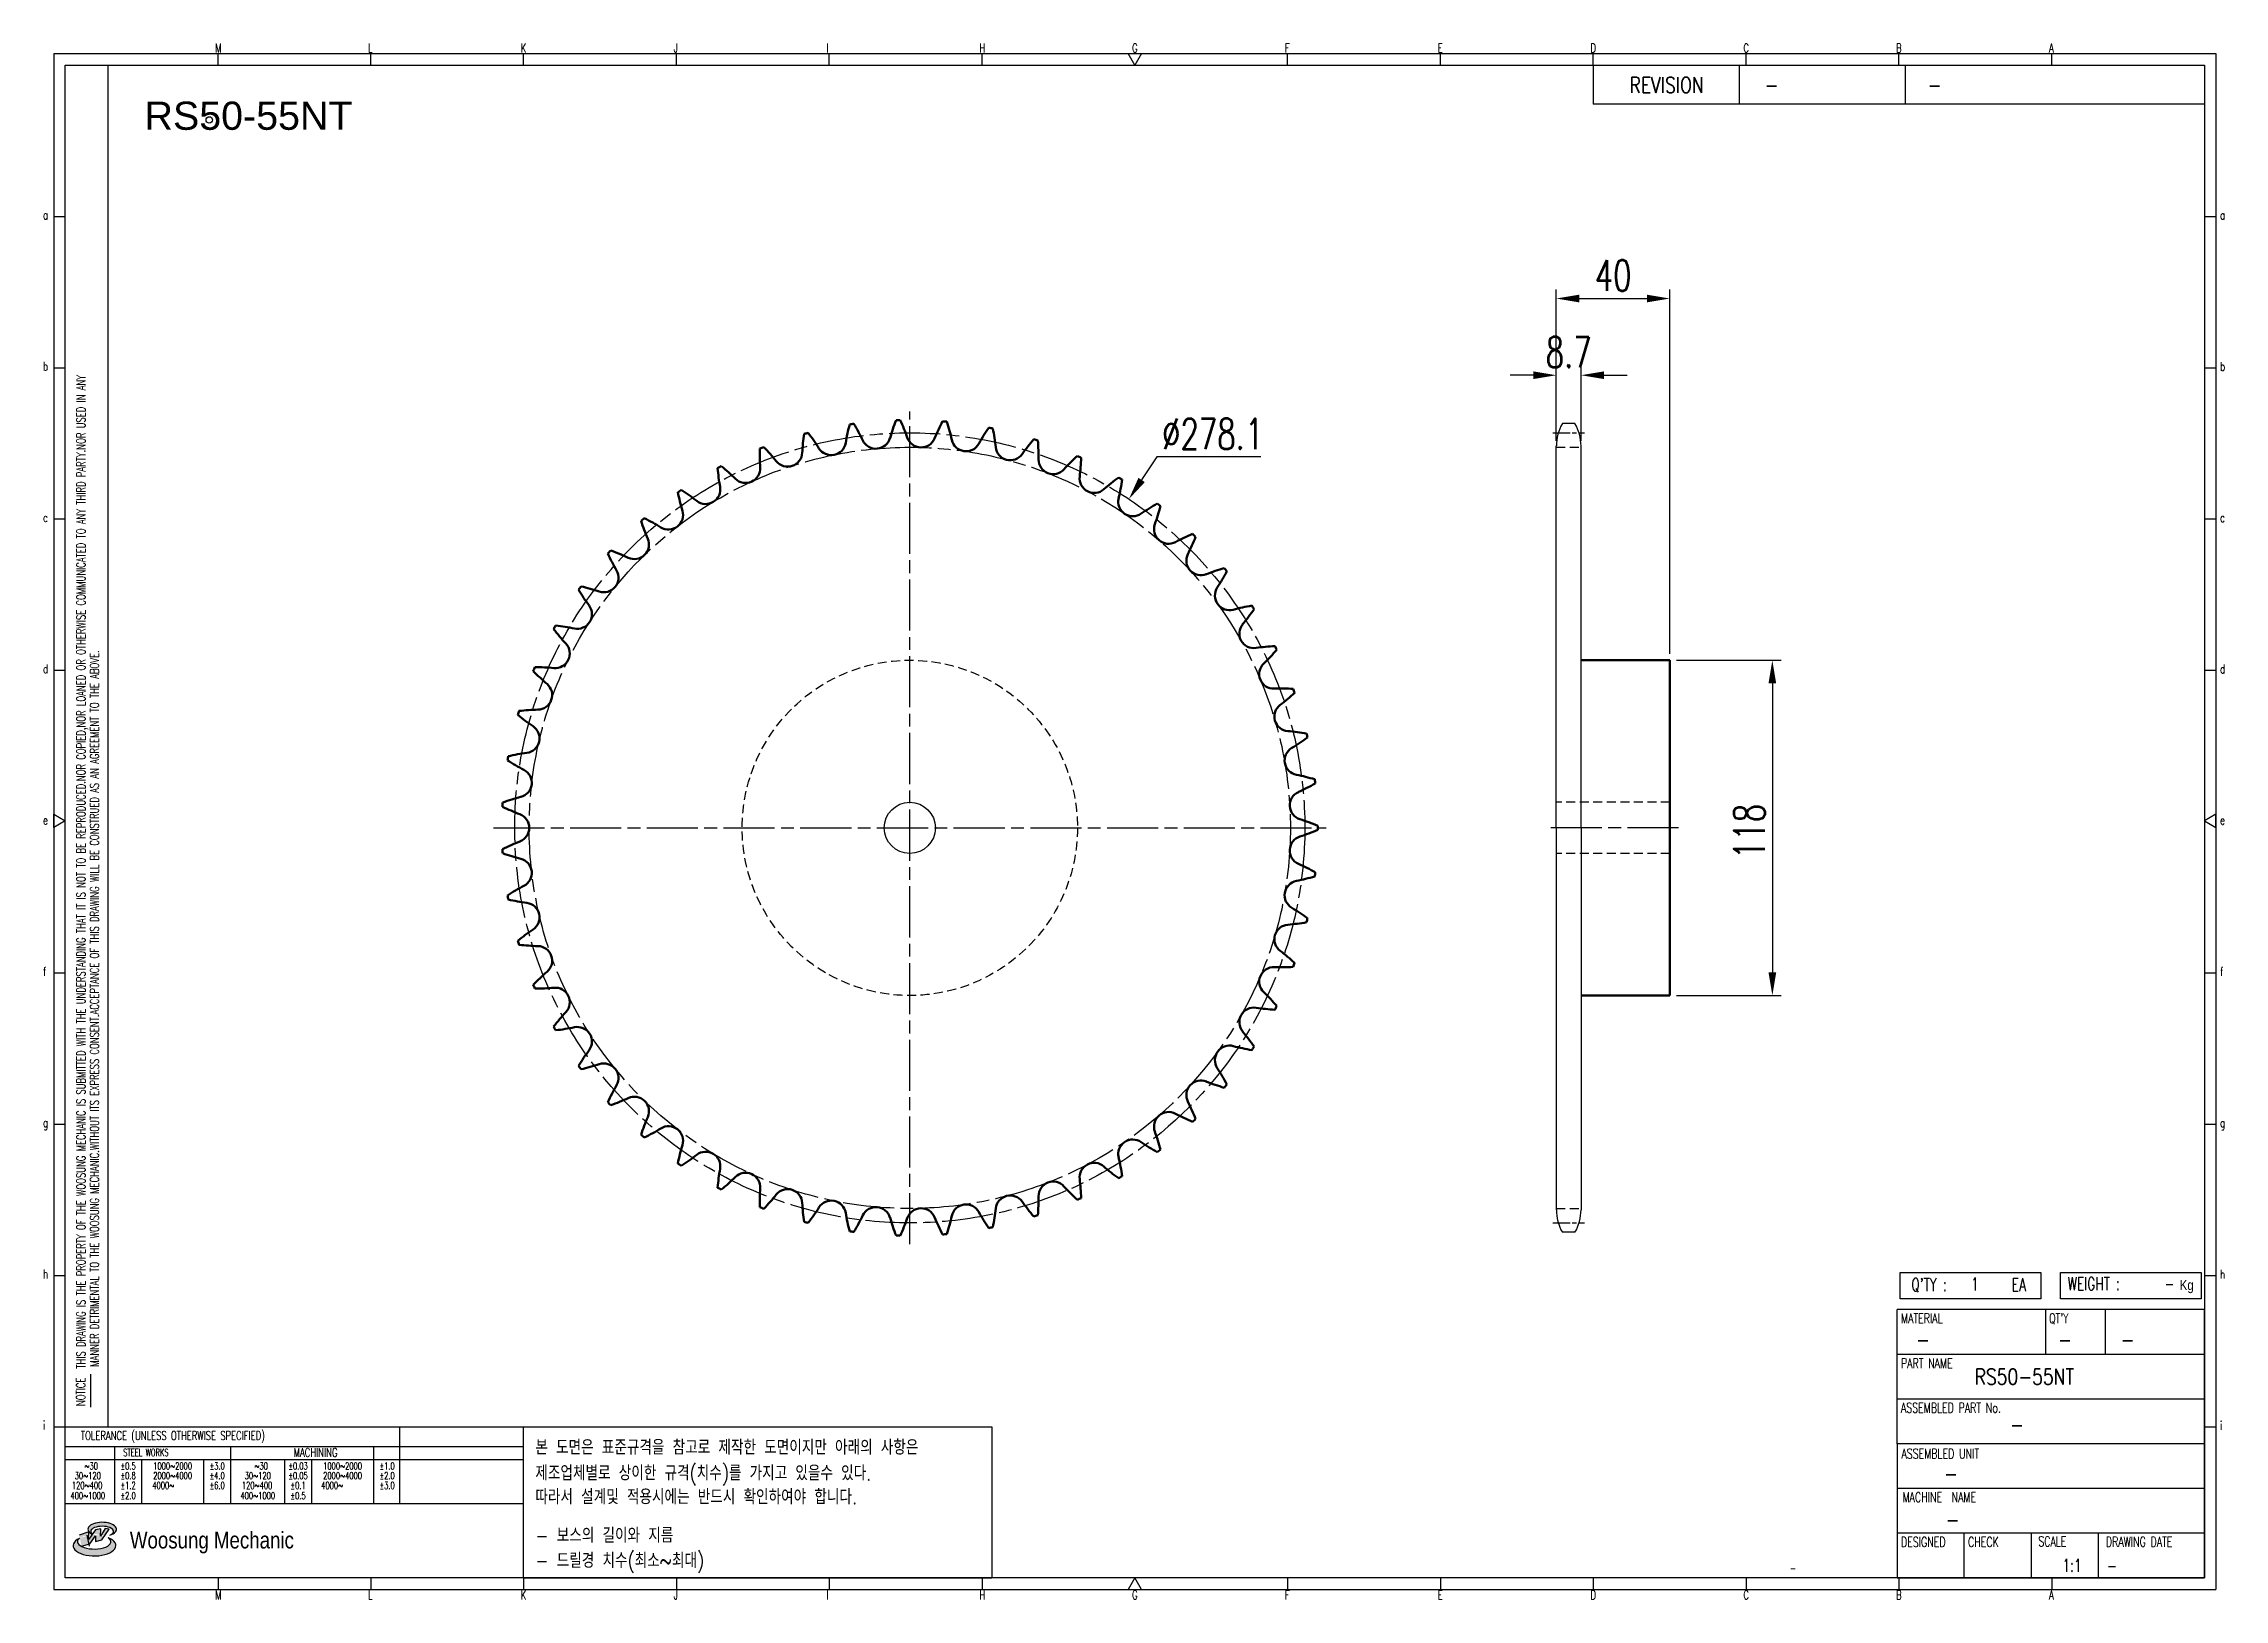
# Model space of a CAD drawing. Header units: millimetres. Extents: x 8306 to 9073, y 4748 to 5296.
import ezdxf
from ezdxf.enums import TextEntityAlignment as Align

# ---------------------------------------------------------------- set-up
doc = ezdxf.new("R2010")
doc.units = ezdxf.units.MM
for name, pattern in [('AM_ISO08W050', [18, 12, -1.5, 3, -1.5]), ('AM_ISO08W050x2', [9, 6, -0.75, 1.5, -0.75]), ('HIDDEN', [9.525, 6.35, -3.175])]:
    doc.linetypes.add(name, pattern=pattern)
for name, color, linetype, lineweight in [('20', 7, 'Continuous', 50), ('22', 30, 'AM_ISO08W050', 25), ('23', 40, 'AM_ISO08W050', 25), ('VIS', 7, 'Continuous', 50)]:
    doc.layers.add(name, color=color, linetype=linetype, lineweight=lineweight)
for name, color, linetype in [('HL', 2, 'HIDDEN'), ('S-DIM', 7, 'Continuous'), ('TITLE', 7, 'Continuous'), ('도면레이아웃', 7, 'Continuous')]:
    doc.layers.add(name, color=color, linetype=linetype)
doc.styles.add('HAN', font='ROMANS.shx', dxfattribs={"width": 0.7, "bigfont": 'whgtxt.shx'})
doc.styles.add('HKD_ST2', font='romans.shx', dxfattribs={"width": 0.7, "height": 4, "bigfont": '@extfont2.shx'})
doc.styles.add('HSG', font='SIMPLEX.shx', dxfattribs={"width": 0.7, "bigfont": 'HSG.shx'})
doc.styles.add('ROMANS', font='romans.shx', dxfattribs={"width": 0.7, "bigfont": 'whgtxt.shx'})
doc.styles.add('SLDTEXTSTYLE4', font='arial.ttf', dxfattribs={"width": 0.8})
doc.styles.get("Standard").update_dxf_attribs({"font": 'arial.ttf'})
doc.dimstyles.new('APP23', dxfattribs={"dimscale": 4.5, "dimtxt": 2.4, "dimasz": 1.8, "dimexe": 0.7, "dimexo": 0.5, "dimgap": 0.6, "dimtad": 1, "dimtoh": 1, "dimdec": 1, "dimrnd": 0.01, "dimzin": 9, "dimdsep": 46, "dimtxsty": 'HSG', "dimcen": 0, "dimclrd": 1, "dimclre": 1, "dimclrt": 256, "dimazin": 2, "dimtp": 1, "dimtm": 1, "dimtfac": 0.5, "dimtdec": 1, "dimtix": 1, "dimtofl": 0, "dimtmove": 0, "dimatfit": 3, "dimfxl": 0, "dimtvp": 1, "dimtolj": 2, "dimlwd": -1, "dimlwe": -1, "dimarcsym": 0})

# ---------------------------------------------------------------- blocks, each defined once
blk = doc.blocks.new('SUYWSHJH')
at = {"layer": '도면레이아웃'}
h = blk.add_hatch(color=10, dxfattribs=at)
h.paths.add_polyline_path([(1.544, 35.177), (1.554, 34.966), (1.779, 35.034), (2.054, 35.422), (1.908, 35.446), (1.728, 35.167), (1.741, 35.439), (1.547, 35.405), (1.292, 35.041), (1.295, 35.33), (0.943, 35.208), (1.03, 34.8), (1.336, 34.885)])
edge = h.paths.add_edge_path()
edge.add_ellipse((1.795, 35.421), major_axis=(-0.53, 0), ratio=0.487785, start_angle=122.36065, end_angle=403.39574)
edge.add_line((1.411, 35.244), (1.419, 35.261))
edge.add_ellipse((1.798, 35.344), major_axis=(-0.423, 0), ratio=0.444396, start_angle=131.58977, end_angle=386.19408, ccw=False)
edge = h.paths.add_edge_path()
edge.add_ellipse((1.512, 34.815), major_axis=(-0.793, 0), ratio=0.480113, start_angle=314.67633, end_angle=590.85213)
edge.add_ellipse((1.501, 34.958), major_axis=(-0.62, 0), ratio=0.43311, start_angle=331.7024, end_angle=574.42495, ccw=False)
for p, q in [((0, 90.118), (80.15, 90.118)), ((0, 90.118), (0, 33.191)), ((6.089, 89.693), (6.089, 90.118)), ((11.753, 89.693), (11.753, 90.118)), ((17.418, 89.693), (17.418, 90.118)), ((23.082, 89.693), (23.082, 90.118)), ((28.746, 89.693), (28.746, 90.118)), ((34.411, 89.693), (34.411, 90.118)), ((45.739, 89.693), (45.739, 90.118)), ((51.404, 89.693), (51.404, 90.118)), ((57.068, 89.693), (57.068, 90.118)), ((62.732, 89.693), (62.732, 90.118)), ((68.397, 89.693), (68.397, 90.118)), ((74.061, 89.693), (74.061, 90.118)), ((80.15, 90.118), (80.15, 33.191)), ((0, 84.085), (0.425, 84.085)), ((79.725, 84.085), (80.15, 84.085)), ((0, 78.478), (0.425, 78.478)), ((79.725, 78.478), (80.15, 78.478)), ((0, 72.87), (0.425, 72.87)), ((79.725, 72.87), (80.15, 72.87)), ((0, 67.262), (0.425, 67.262)), ((79.725, 67.262), (80.15, 67.262)), ((0, 56.047), (0.425, 56.047)), ((79.725, 56.047), (80.15, 56.047)), ((0, 50.439), (0.425, 50.439)), ((79.725, 50.439), (80.15, 50.439)), ((0, 44.832), (0.425, 44.832)), ((79.725, 44.832), (80.15, 44.832)), ((1.377, 39.947), (1.377, 41.174)), ((0, 39.224), (0.425, 39.224)), ((79.725, 39.224), (80.15, 39.224)), ((0, 33.191), (80.15, 33.191)), ((6.089, 33.616), (6.089, 33.191)), ((11.753, 33.616), (11.753, 33.191)), ((17.418, 33.616), (17.418, 33.191)), ((23.082, 33.616), (23.082, 33.191)), ((28.746, 33.616), (28.746, 33.191)), ((34.411, 33.616), (34.411, 33.191)), ((45.739, 33.616), (45.739, 33.191)), ((51.404, 33.616), (51.404, 33.191)), ((57.068, 33.616), (57.068, 33.191)), ((62.732, 33.616), (62.732, 33.191)), ((68.397, 33.616), (68.397, 33.191)), ((74.061, 33.616), (74.061, 33.191))]:
    blk.add_line(p, q)
at = {"color": 2}
for p, q in [((2.017, 39.224), (2.017, 89.693)), ((0.425, 39.224), (17.418, 39.224)), ((12.816, 39.224), (12.816, 36.382)), ((17.418, 33.616), (17.418, 39.224)), ((0.425, 38.487), (17.418, 38.487)), ((0.425, 38.012), (17.418, 38.012)), ((2.257, 38.487), (2.257, 36.382)), ((3.257, 38.012), (3.257, 36.382)), ((5.557, 38.012), (5.557, 36.382)), ((6.557, 38.5), (6.557, 36.382)), ((8.557, 38.012), (8.557, 36.382)), ((9.557, 38.026), (9.557, 36.382)), ((11.857, 38.487), (11.857, 36.382)), ((0.425, 36.382), (17.418, 36.382))]:
    blk.add_line(p, q, dxfattribs=at)
at = {"color": 6, "ltscale": 0.5}
for p, q in [((57.068, 89.693), (57.068, 88.246)), ((62.47, 89.693), (62.47, 88.246)), ((68.635, 89.693), (68.635, 88.246)), ((79.725, 88.246), (57.068, 88.246)), ((68.336, 38.59), (68.336, 43.563)), ((79.725, 43.563), (68.336, 43.563)), ((73.827, 43.563), (73.827, 41.905)), ((76.037, 43.563), (76.037, 41.905)), ((79.725, 38.59), (79.725, 43.563)), ((79.725, 41.905), (68.336, 41.905)), ((79.725, 40.248), (68.336, 40.248)), ((68.336, 38.59), (68.336, 33.616)), ((79.725, 38.59), (68.336, 38.59)), ((79.725, 33.616), (79.725, 38.59)), ((79.725, 36.932), (68.336, 36.932)), ((79.725, 35.274), (68.336, 35.274)), ((70.822, 33.616), (70.822, 35.274)), ((73.309, 33.616), (73.309, 35.274)), ((75.796, 33.616), (75.796, 35.274)), ((68.336, 33.616), (79.725, 33.616))]:
    blk.add_line(p, q, dxfattribs=at)
for points in [[(40.075, 89.693), (39.83, 90.118), (40.32, 90.118)], [(0.425, 89.693), (79.725, 89.693), (79.725, 33.616), (0.425, 33.616)], [(0.425, 61.679), (0, 61.433), (0, 61.924)], [(79.725, 61.679), (80.15, 61.433), (80.15, 61.924)], [(40.075, 33.616), (39.83, 33.191), (40.32, 33.191)]]:
    blk.add_lwpolyline(points, close=True)
at = {"layer": 'TITLE', "color": 20}
for p, q in [((68.449, 43.961), (68.449, 44.936)), ((68.449, 44.936), (73.654, 44.936)), ((73.654, 44.936), (73.654, 43.961)), ((74.39, 43.961), (74.39, 44.936)), ((74.39, 44.936), (79.595, 44.936)), ((79.595, 44.936), (79.595, 43.961)), ((73.654, 43.961), (68.449, 43.961)), ((79.595, 43.961), (74.39, 43.961))]:
    blk.add_line(p, q, dxfattribs=at)
at = {"layer": '도면레이아웃'}
for p, q in [((1.295, 35.33), (0.943, 35.208)), ((1.03, 34.8), (1.336, 34.885)), ((1.224, 35.208), (1.311, 34.8)), ((1.224, 35.208), (1.224, 35.208)), ((1.547, 35.405), (1.292, 35.041)), ((1.292, 35.041), (1.295, 35.33)), ((1.336, 34.885), (1.544, 35.177)), ((1.419, 35.261), (1.411, 35.244)), ((1.544, 35.177), (1.554, 34.966)), ((1.741, 35.439), (1.547, 35.405)), ((1.554, 34.966), (1.779, 35.034)), ((1.908, 35.446), (1.728, 35.167)), ((1.728, 35.167), (1.741, 35.439)), ((1.779, 35.034), (2.054, 35.422)), ((2.054, 35.422), (1.908, 35.446))]:
    blk.add_line(p, q, dxfattribs=at)
for centre, major_axis, ratio, start_param, end_param in [((1.795, 35.421), (-0.53, 0), 0.487785, 2.135596, 7.040584), ((1.512, 34.815), (-0.793, 0), 0.480113, 5.492138, 10.312315), ((1.501, 34.958), (-0.62, 0), 0.43311, 5.789299, 10.025607), ((1.798, 35.344), (-0.423, 0), 0.444396, 2.296675, 6.740358)]:
    blk.add_ellipse(centre, major_axis=major_axis, ratio=ratio, start_param=start_param, end_param=end_param, dxfattribs=at)
at = {"color": 4, "style": 'HKD_ST2', "width": 0.7}
for s, p in [('M', (5.988, 90.164)), ('L', (11.652, 90.164)), ('K', (17.316, 90.164)), ('J', (22.981, 90.164)), ('I', (28.645, 90.164)), ('H', (34.309, 90.164)), ('G', (39.974, 90.164)), ('F', (45.638, 90.164)), ('E', (51.302, 90.164)), ('D', (56.967, 90.164)), ('C', (62.631, 90.164)), ('B', (68.295, 90.164)), ('A', (73.96, 90.164)), ('a', (-0.395, 83.976)), ('a', (80.305, 83.97)), ('b', (-0.395, 78.368)), ('b', (80.305, 78.362)), ('c', (-0.395, 72.76)), ('c', (80.305, 72.754)), ('d', (-0.395, 67.153)), ('d', (80.305, 67.147)), ('e', (-0.395, 61.545)), ('e', (80.305, 61.539)), ('f', (-0.395, 55.937)), ('f', (80.305, 55.931)), ('g', (-0.395, 50.33)), ('g', (80.305, 50.324)), ('h', (-0.395, 44.722)), ('h', (80.305, 44.716)), ('i', (-0.395, 39.114)), ('i', (80.305, 39.108)), ('M', (5.988, 32.824)), ('L', (11.652, 32.824)), ('K', (17.316, 32.824)), ('J', (22.981, 32.824)), ('I', (28.645, 32.824)), ('H', (34.309, 32.824)), ('G', (39.974, 32.824)), ('F', (45.638, 32.824)), ('E', (51.302, 32.824)), ('D', (56.967, 32.824)), ('C', (62.631, 32.824)), ('B', (68.295, 32.824)), ('A', (73.96, 32.824))]:
    blk.add_text(s, height=0.326, dxfattribs=at).set_placement(p)
for s, height, style, width, p in [('REVISION', 0.5806, 'HAN', 0.8, (58.415, 88.664)), ('-', 0.581, 'HAN', 0.8, (63.426, 88.664)), ('-', 0.581, 'HAN', 0.8, (69.468, 88.664)), ("Q'TY : ", 0.4746, 'HKD_ST2', 0.7, (68.857, 44.253)), ('1', 0.475, 'HKD_ST2', 0.7, (71.071, 44.275)), ('EA', 0.4746, 'HKD_ST2', 0.7, (72.578, 44.253)), ('WEIGHT : ', 0.4746, 'HKD_ST2', 0.7, (74.65, 44.286)), ('-', 0.581, 'HAN', 0.8, (69.029, 42.157)), ('-', 0.581, 'HAN', 0.8, (74.289, 42.157)), ('-', 0.581, 'HAN', 0.8, (76.623, 42.157)), ('-', 0.581, 'HAN', 0.8, (72.515, 39.013)), ('-', 0.581, 'HAN', 0.8, (70.067, 37.189)), ('-', 0.581, 'HAN', 0.8, (70.126, 35.48)), ('1:1', 0.4746, 'HKD_ST2', 0.7, (74.458, 33.848)), ('-', 0.475, 'HKD_ST2', 0.7, (76.112, 33.837))]:
    blk.add_text(s, height=height, dxfattribs=dict(style=style, width=width)).set_placement(p)
at = {"color": 6, "style": 'HKD_ST2', "width": 0.7}
for s, p in [(' THIS DRAWING IS THE PROPERTY OF THE WOOSUNG MECHANIC IS SUBMITTED WITH THE UNDERSTANDING THAT IT IS NOT TO BE REPRODUCED.NOR COPIED,NOR LOANED OR OTHERWISE COMMUNICATED TO ANY THIRD PARTY.NOR USED IN ANY', (1.173, 41.217)), ('MANNER DETRIMENTAL TO THE WOOSUNG MECHANIC.WITHOUT ITS EXPRESS CONSENT.ACCEPTANCE OF THIS DRAWING WILL BE CONSTRUED AS AN AGREEMENT TO THE ABOVE.', (1.672, 41.447))]:
    blk.add_text(s, height=0.326266, rotation=90, dxfattribs=at).set_placement(p)
at = {"style": 'HKD_ST2', "width": 0.7}
blk.add_text('-', height=0.475, dxfattribs=at).set_placement((78.613, 44.286), align=Align.RIGHT)
at = {"color": 4, "style": 'HKD_ST2', "width": 0.7}
for s, height, p in [('MATERIAL', 0.3651, (68.474, 43.425)), ("QT'Y", 0.3651, (73.965, 43.425)), ('PART NAME', 0.3651, (68.474, 41.756)), ('ASSEMBLED PART No.', 0.36511, (68.474, 40.109)), ('ASSEMBLED UNIT', 0.36511, (68.49, 38.408)), ('MACHINE  NAME', 0.36511, (68.532, 36.794)), ('DESIGNED', 0.3651, (68.474, 35.136)), ('CHECK', 0.3651, (70.961, 35.136)), ('SCALE', 0.3651, (73.566, 35.153)), ('DRAWING DATE', 0.36511, (76.071, 35.141))]:
    blk.add_text(s, height=height, dxfattribs=at).set_placement(p, align=Align.TOP_LEFT)
at = {"style": 'HKD_ST2', "width": 0.7}
blk.add_text('NOTICE', height=0.3263, rotation=90, dxfattribs=at).set_placement((1.163, 39.988))
for s, height, style, width, p in [('TOLERANCE (UNLESS OTHERWISE SPECIFIED)', 0.32627, 'HKD_ST2', 0.7, (4.417, 38.896)), ('-', 0.326, 'ROMANS', 0.65, (64.469, 33.975))]:
    blk.add_text(s, height=height, dxfattribs=dict(style=style, width=width)).set_placement(p, align=Align.MIDDLE_CENTER)
at = {"color": 4, "style": 'HKD_ST2', "width": 0.7}
for s, height, p in [('STEEL WORKS', 0.26101, (3.416, 38.268)), ('MACHINING', 0.3263, (9.707, 38.27)), ('%%P0.5', 0.261, (2.757, 37.762)), ('%%P0.8', 0.261, (2.757, 37.411)), ('%%P3.0', 0.261, (6.057, 37.762)), ('%%P4.0', 0.261, (6.057, 37.411)), ('%%P0.03', 0.261, (9.057, 37.762)), ('%%P0.05', 0.261, (9.057, 37.411)), ('%%P1.0', 0.261, (12.357, 37.762)), ('%%P2.0', 0.261, (12.357, 37.411)), ('%%P1.2', 0.261, (2.757, 37.045)), ('%%P2.0', 0.261, (2.757, 36.67)), ('%%P6.0', 0.261, (6.057, 37.045)), ('%%P0.1', 0.261, (9.057, 37.045)), ('%%P0.5', 0.261, (9.057, 36.67)), ('%%P3.0', 0.261, (12.357, 37.045))]:
    blk.add_text(s, height=height, dxfattribs=at).set_placement(p, align=Align.MIDDLE)
for s, height, p in [('30%%126120', 0.261, (1.263, 37.411)), ('%%12630', 0.261, (1.389, 37.762)), ('2000%%1264000', 0.26101, (4.407, 37.411)), ('1000%%1262000', 0.26101, (4.407, 37.762)), ('30%%126120', 0.261, (7.563, 37.411)), ('%%12630', 0.261, (7.689, 37.762)), ('2000%%1264000', 0.26101, (10.707, 37.411)), ('1000%%1262000', 0.26101, (10.707, 37.762)), ('400%%1261000', 0.26101, (1.263, 36.67)), ('120%%126400', 0.26101, (1.237, 37.045)), ('4000%%126', 0.261, (4.061, 37.045)), ('400%%1261000', 0.26101, (7.563, 36.67)), ('120%%126400', 0.26101, (7.537, 37.045)), ('4000%%126', 0.261, (10.321, 37.045))]:
    blk.add_text(s, height=height, dxfattribs=at).set_placement(p, align=Align.MIDDLE_CENTER)
at = {"color": 1, "style": 'SLDTEXTSTYLE4', "width": 0.8}
blk.add_text('Woosung Mechanic', height=0.61957, dxfattribs=at).set_placement((2.822, 34.711))
at = {"layer": 'TITLE', "width": 0.8}
blk.add_text('Kg', height=0.3789, dxfattribs=at).set_placement((78.807, 44.286))
blk = doc.blocks.new('*D502')
at = {"layer": 'Defpoints', "color": 0, "transparency": 16777216}
for p in [(8687.86, 5135.51), (8533.65, 4904.11)]:
    blk.add_point(p, dxfattribs=at)
at = {"layer": 'S-DIM', "color": 1, "transparency": 16777216}
for p, q in [((8697.74, 5150.35), (8692.35, 5142.25)), ((8734.28, 5150.35), (8697.74, 5150.35))]:
    blk.add_line(p, q, dxfattribs=at)
blk.add_solid([(8691.23, 5143), (8693.47, 5141.5), (8687.86, 5135.51)], dxfattribs=at)
at = {"layer": 'S-DIM', "transparency": 16777216, "insert": (8717.36, 5158.45), "char_height": 10.8, "attachment_point": 5, "style": 'HSG'}
blk.add_mtext('\\A2;∅278.1', dxfattribs=at)
blk = doc.blocks.new('*D499')
at = {"layer": 'Defpoints', "color": 0, "transparency": 16777216}
for p in [(8847.01, 5179.12), (8838.31, 5153.76), (8847.01, 5153.76)]:
    blk.add_point(p, dxfattribs=at)
at = {"layer": 'S-DIM', "color": 1, "transparency": 16777216}
for p, q in [((8838.31, 5156.01), (8838.31, 5182.27)), ((8847.01, 5156.01), (8847.01, 5182.27)), ((8830.21, 5179.12), (8822.11, 5179.12)), ((8855.11, 5179.12), (8863.21, 5179.12))]:
    blk.add_line(p, q, dxfattribs=at)
for points in [[(8830.21, 5180.47), (8830.21, 5177.77), (8838.31, 5179.12)], [(8855.11, 5180.47), (8855.11, 5177.77), (8847.01, 5179.12)]]:
    blk.add_solid(points, dxfattribs=at)
at = {"layer": 'S-DIM', "transparency": 16777216, "insert": (8842.66, 5187.22), "char_height": 10.8, "attachment_point": 5, "style": 'HSG'}
blk.add_mtext('\\A2;8.7', dxfattribs=at)
blk = doc.blocks.new('*D500')
at = {"layer": 'Defpoints', "color": 0, "transparency": 16777216}
for p in [(8878.31, 5206.12), (8838.31, 5153.76), (8878.31, 5078.81)]:
    blk.add_point(p, dxfattribs=at)
at = {"layer": 'S-DIM', "color": 1, "transparency": 16777216}
for p, q in [((8838.31, 5156.01), (8838.31, 5209.27)), ((8846.41, 5206.12), (8870.21, 5206.12)), ((8878.31, 5081.06), (8878.31, 5209.27))]:
    blk.add_line(p, q, dxfattribs=at)
for points in [[(8846.41, 5207.47), (8846.41, 5204.77), (8838.31, 5206.12)], [(8870.21, 5207.47), (8870.21, 5204.77), (8878.31, 5206.12)]]:
    blk.add_solid(points, dxfattribs=at)
at = {"layer": 'S-DIM', "transparency": 16777216, "insert": (8858.31, 5214.22), "char_height": 10.8, "attachment_point": 5, "style": 'HSG'}
blk.add_mtext('\\A2;40', dxfattribs=at)
blk = doc.blocks.new('*D501')
at = {"layer": 'Defpoints', "color": 0, "transparency": 16777216}
for p in [(8878.31, 5078.81), (8878.31, 4960.81), (8914.35, 4960.81)]:
    blk.add_point(p, dxfattribs=at)
at = {"layer": 'S-DIM', "color": 1, "transparency": 16777216}
for p, q in [((8880.56, 5078.81), (8917.5, 5078.81)), ((8914.35, 5070.71), (8914.35, 4968.91)), ((8880.56, 4960.81), (8917.5, 4960.81))]:
    blk.add_line(p, q, dxfattribs=at)
for points in [[(8913, 5070.71), (8915.7, 5070.71), (8914.35, 5078.81)], [(8913, 4968.91), (8915.7, 4968.91), (8914.35, 4960.81)]]:
    blk.add_solid(points, dxfattribs=at)
at = {"layer": 'S-DIM', "transparency": 16777216, "insert": (8906.25, 5018.54), "char_height": 10.8, "attachment_point": 5, "rotation": 90, "style": 'HSG'}
blk.add_mtext('\\A2;118', dxfattribs=at)

msp = doc.modelspace()

# ---------------------------------------------------------------- linework, layer by layer
for p, q in [((8844.88, 5162.16), (8840.44, 5162.16)), ((8838.31, 5019.81), (8838.31, 5154.22)), ((8847.01, 5019.81), (8847.01, 5154.22)), ((8838.31, 5019.81), (8838.31, 4885.4)), ((8847.01, 5019.81), (8847.01, 4885.4)), ((8844.88, 4877.46), (8840.44, 4877.46))]:
    msp.add_line(p, q)
at = {"color": 4}
msp.add_lwpolyline([(8474.83, 4809.04), (8639.67, 4809.04), (8639.67, 4755.79), (8474.83, 4755.79)], close=True, dxfattribs=at)
for centre, radius in [((8364.19, 5268.96), 1.15), ((8610.75, 5019.81), 9)]:
    msp.add_circle(centre, radius)
for centre, start, end in [((8854.19, 5154.22), 150, 180), ((8831.14, 5154.22), 0, 30), ((8854.19, 4885.4), 180, 210), ((8831.14, 4885.4), 330, 0)]:
    msp.add_arc(centre, 15.87, start, end)
at = {"layer": '20'}
for centre, radius, start, end in [((8642.31, 5148.42), 69.49, 171.67983, 177.18182), ((8610.75, 5019.81), 143.57, 104.43422, 105.02032), ((8520.04, 5116.28), 69.49, 32.27273, 37.77472), ((8656.76, 5143.99), 69.49, 165.13437, 170.63636), ((8610.75, 5019.81), 143.57, 97.88877, 98.47487), ((8531.62, 5125.99), 69.49, 25.72727, 31.22927), ((8670.62, 5137.93), 69.49, 158.58892, 164.09091), ((8610.75, 5019.81), 143.57, 91.34331, 91.92941), ((8544.24, 5134.32), 69.49, 19.18182, 24.68381), ((8683.69, 5130.34), 69.49, 152.04346, 157.54545), ((8610.75, 5019.81), 143.57, 84.79786, 85.38396), ((8557.73, 5141.16), 69.49, 12.63636, 18.13836), ((8695.82, 5121.3), 69.49, 145.49801, 151), ((8610.75, 5019.81), 143.57, 78.2524, 78.8385), ((8571.91, 5146.41), 69.49, 6.09091, 11.5929), ((8627.44, 5151.18), 69.49, 178.22528, 183.72727), ((8610.75, 5019.81), 143.57, 110.97968, 111.56578), ((8509.63, 5105.31), 69.49, 38.81818, 44.32017), ((8567.77, 5152.09), 5.13, 218.81818, 357.18182), ((8583.13, 5156.13), 5.13, 212.27273, 350.63636), ((8598.85, 5158.39), 5.13, 205.72727, 344.09091), ((8614.73, 5158.84), 5.13, 199.18182, 337.54545), ((8630.55, 5157.48), 5.13, 192.63636, 331), ((8646.11, 5154.33), 5.13, 186.09091, 324.45455), ((8706.83, 5110.95), 69.49, 138.95255, 144.45455), ((8610.75, 5019.81), 143.57, 71.70695, 72.29305), ((8586.59, 5150.01), 69.49, 359.54545, 5.04745), ((8716.59, 5099.4), 69.49, 132.4071, 137.90909), ((8610.75, 5019.81), 143.57, 65.1615, 65.7476), ((8610.75, 5019.81), 143.57, 117.52513, 118.11123), ((8612.36, 5152.23), 69.49, 184.77073, 190.27273), ((8500.54, 5093.23), 69.49, 45.36364, 50.86563), ((8552.97, 5146.33), 5.13, 225.36364, 3.72727), ((8661.22, 5149.42), 5.13, 179.54545, 317.90909), ((8675.66, 5142.82), 5.13, 173, 311.36364), ((8601.59, 5151.92), 69.49, 353, 358.50199), ((8724.98, 5086.82), 69.49, 125.86164, 131.36364), ((8610.75, 5019.81), 143.57, 58.61604, 59.20214), ((8610.75, 5019.81), 143.57, 124.07059, 124.65669), ((8597.25, 5151.55), 69.49, 191.31619, 196.81818), ((8492.89, 5080.19), 69.49, 51.90909, 57.41108), ((8538.93, 5138.92), 5.13, 231.90909, 10.27273), ((8689.26, 5134.62), 5.13, 166.45455, 304.81818), ((8616.71, 5152.1), 69.49, 346.45455, 351.95654), ((8610.75, 5019.81), 143.57, 130.61604, 131.20214), ((8582.32, 5149.15), 69.49, 197.86164, 203.36364), ((8486.78, 5066.36), 69.49, 58.45455, 63.95654), ((8525.82, 5129.95), 5.13, 238.45455, 16.81818), ((8731.87, 5073.36), 69.49, 119.31619, 124.81818), ((8631.75, 5150.56), 69.49, 339.90909, 345.41108), ((8610.75, 5019.81), 143.57, 52.07059, 52.65669), ((8513.82, 5119.55), 5.13, 245, 23.36364), ((8701.84, 5124.93), 5.13, 159.90909, 298.27273), ((8737.19, 5059.2), 69.49, 112.77073, 118.27273), ((8646.52, 5147.31), 69.49, 333.36364, 338.86563), ((8610.75, 5019.81), 143.57, 45.52513, 46.11123), ((8610.75, 5019.81), 143.57, 137.1615, 137.7476), ((8567.77, 5145.06), 69.49, 204.4071, 209.90909), ((8482.28, 5051.92), 69.49, 65, 70.50199), ((8713.23, 5113.86), 5.13, 153.36364, 291.72727), ((8610.75, 5019.81), 143.57, 143.70695, 144.29305), ((8479.46, 5037.07), 69.49, 71.54545, 77.04745), ((8503.08, 5107.85), 5.13, 251.54545, 29.90909), ((8740.85, 5044.53), 69.49, 106.22528, 111.72727), ((8660.82, 5142.41), 69.49, 326.81818, 332.32017), ((8610.75, 5019.81), 143.57, 38.97968, 39.56578), ((8493.75, 5095.01), 5.13, 258.09091, 36.45455), ((8553.77, 5139.35), 69.49, 210.95255, 216.45455), ((8723.28, 5101.56), 5.13, 146.81818, 285.18182), ((8742.82, 5029.54), 69.49, 99.67983, 105.18182), ((8674.47, 5135.9), 69.49, 320.27273, 325.77472), ((8610.75, 5019.81), 143.57, 32.43422, 33.02032), ((8610.75, 5019.81), 143.57, 150.2524, 150.8385), ((8540.51, 5132.07), 69.49, 217.49801, 223), ((8478.35, 5021.99), 69.49, 78.09091, 83.5929), ((8731.87, 5088.2), 5.13, 140.27273, 278.63636), ((8485.94, 5081.18), 5.13, 264.63636, 43), ((8743.07, 5014.43), 69.49, 93.13437, 98.63636), ((8687.29, 5127.88), 69.49, 313.72727, 319.22927), ((8610.75, 5019.81), 143.57, 25.88877, 26.47487), ((8610.75, 5019.81), 143.57, 156.79786, 157.38396), ((8528.17, 5123.33), 69.49, 224.04346, 229.54545), ((8478.96, 5006.88), 69.49, 84.63636, 90.13836), ((8738.87, 5073.95), 5.13, 133.72727, 272.09091), ((8479.75, 5066.55), 5.13, 271.18182, 49.54545), ((8741.59, 4999.38), 69.49, 86.58892, 92.09091), ((8699.11, 5118.45), 69.49, 307.18182, 312.68381), ((8610.75, 5019.81), 143.57, 19.34331, 19.92941), ((8610.75, 5019.81), 143.57, 163.34331, 163.92941), ((8516.91, 5113.25), 69.49, 230.58892, 236.09091), ((8481.29, 4991.94), 69.49, 91.18182, 96.68381), ((8744.21, 5059), 5.13, 127.18182, 265.54545), ((8475.28, 5051.31), 5.13, 277.72727, 56.09091), ((8738.41, 4984.6), 69.49, 80.04346, 85.54545), ((8709.78, 5107.74), 69.49, 300.63636, 306.13836), ((8610.75, 5019.81), 143.57, 12.79786, 13.38396), ((8610.75, 5019.81), 143.57, 169.88877, 170.47487), ((8506.87, 5101.94), 69.49, 237.13437, 242.63636), ((8485.31, 4977.37), 69.49, 97.72727, 103.22927), ((8747.81, 5043.53), 5.13, 120.63636, 259), ((8472.57, 5035.66), 5.13, 284.27273, 62.63636), ((8733.57, 4970.27), 69.49, 73.49801, 79), ((8719.16, 5095.88), 69.49, 294.09091, 299.5929), ((8610.75, 5019.81), 143.57, 6.2524, 6.8385), ((8610.75, 5019.81), 143.57, 176.43422, 177.02032), ((8490.97, 4963.34), 69.49, 104.27273, 109.77472), ((8749.62, 5027.75), 5.13, 114.09091, 252.45455), ((8498.19, 5089.56), 69.49, 243.67983, 249.18182), ((8471.67, 5019.81), 5.13, 290.81818, 69.18182), ((8727.12, 4956.6), 69.49, 66.95255, 72.45455), ((8610.75, 5019.81), 143.57, 359.70695, 0.29305), ((8498.19, 4950.06), 69.49, 110.81818, 116.32017), ((8610.75, 5019.81), 143.57, 182.97968, 183.56578), ((8749.62, 5011.87), 5.13, 107.54545, 245.90909), ((8727.12, 5083.02), 69.49, 287.54545, 293.04745), ((8490.97, 5076.28), 69.49, 250.22528, 255.72727), ((8472.57, 5003.96), 5.13, 297.36364, 75.72727), ((8719.16, 4943.74), 69.49, 60.4071, 65.90909), ((8506.87, 4937.68), 69.49, 117.36364, 122.86563), ((8747.81, 4996.09), 5.13, 101, 239.36364), ((8733.57, 5069.35), 69.49, 281, 286.50199), ((8610.75, 5019.81), 143.57, 353.1615, 353.7476), ((8610.75, 5019.81), 143.57, 189.52513, 190.11123), ((8485.31, 5062.25), 69.49, 256.77073, 262.27273), ((8475.28, 4988.31), 5.13, 303.90909, 82.27273), ((8709.78, 4931.88), 69.49, 53.86164, 59.36364), ((8516.91, 4926.37), 69.49, 123.90909, 129.41108), ((8744.21, 4980.62), 5.13, 94.45455, 232.81818), ((8738.41, 5055.02), 69.49, 274.45455, 279.95654), ((8610.75, 5019.81), 143.57, 346.61604, 347.20214), ((8610.75, 5019.81), 143.57, 196.07059, 196.65669), ((8481.29, 5047.68), 69.49, 263.31619, 268.81818), ((8479.75, 4973.07), 5.13, 310.45455, 88.81818), ((8699.11, 4921.17), 69.49, 47.31619, 52.81818), ((8528.17, 4916.29), 69.49, 130.45455, 135.95654), ((8738.87, 4965.67), 5.13, 87.90909, 226.27273), ((8741.59, 5040.24), 69.49, 267.90909, 273.41108), ((8610.75, 5019.81), 143.57, 340.07059, 340.65669), ((8610.75, 5019.81), 143.57, 202.61604, 203.20214), ((8478.96, 5032.74), 69.49, 269.86164, 275.36364), ((8485.94, 4958.44), 5.13, 317, 95.36364), ((8687.29, 4911.74), 69.49, 40.77073, 46.27273), ((8540.51, 4907.55), 69.49, 137, 142.50199), ((8731.87, 4951.42), 5.13, 81.36364, 219.72727), ((8743.07, 5025.19), 69.49, 261.36364, 266.86563), ((8610.75, 5019.81), 143.57, 333.52513, 334.11123), ((8610.75, 5019.81), 143.57, 209.1615, 209.7476), ((8478.35, 5017.63), 69.49, 276.4071, 281.90909), ((8493.75, 4944.61), 5.13, 323.54545, 101.90909), ((8674.47, 4903.72), 69.49, 34.22528, 39.72727), ((8553.77, 4900.27), 69.49, 143.54545, 149.04745), ((8610.75, 5019.81), 143.57, 215.70695, 216.29305), ((8479.46, 5002.55), 69.49, 282.95255, 288.45455), ((8503.08, 4931.77), 5.13, 330.09091, 108.45455), ((8723.28, 4938.06), 5.13, 74.81818, 213.18182), ((8742.82, 5010.08), 69.49, 254.81818, 260.32017), ((8610.75, 5019.81), 143.57, 326.97968, 327.56578), ((8567.77, 4894.56), 69.49, 150.09091, 155.5929), ((8713.23, 4925.76), 5.13, 68.27273, 206.63636), ((8740.85, 4995.09), 69.49, 248.27273, 253.77472), ((8660.82, 4897.21), 69.49, 27.67983, 33.18182), ((8610.75, 5019.81), 143.57, 320.43422, 321.02032), ((8610.75, 5019.81), 143.57, 222.2524, 222.8385), ((8482.28, 4987.7), 69.49, 289.49801, 295), ((8513.82, 4920.07), 5.13, 336.63636, 115), ((8646.52, 4892.31), 69.49, 21.13437, 26.63636), ((8582.32, 4890.47), 69.49, 156.63636, 162.13836), ((8486.78, 4973.26), 69.49, 296.04346, 301.54545), ((8525.82, 4909.67), 5.13, 343.18182, 121.54545), ((8701.84, 4914.69), 5.13, 61.72727, 200.09091), ((8631.75, 4889.06), 69.49, 14.58892, 20.09091), ((8737.19, 4980.42), 69.49, 241.72727, 247.22927), ((8610.75, 5019.81), 143.57, 313.88877, 314.47487), ((8610.75, 5019.81), 143.57, 228.79786, 229.38396), ((8597.25, 4888.07), 69.49, 163.18182, 168.68381), ((8538.93, 4900.7), 5.13, 349.72727, 128.09091), ((8689.26, 4905), 5.13, 55.18182, 193.54545), ((8731.87, 4966.26), 69.49, 235.18182, 240.68381), ((8610.75, 5019.81), 143.57, 307.34331, 307.92941), ((8610.75, 5019.81), 143.57, 235.34331, 235.92941), ((8492.89, 4959.43), 69.49, 302.58892, 308.09091), ((8612.36, 4887.39), 69.49, 169.72727, 175.22927), ((8552.97, 4893.29), 5.13, 356.27273, 134.63636), ((8675.66, 4896.8), 5.13, 48.63636, 187), ((8724.98, 4952.8), 69.49, 228.63636, 234.13836), ((8616.71, 4887.52), 69.49, 8.04346, 13.54545), ((8610.75, 5019.81), 143.57, 300.79786, 301.38396), ((8610.75, 5019.81), 143.57, 241.88877, 242.47487), ((8500.54, 4946.39), 69.49, 309.13437, 314.63636), ((8627.44, 4888.44), 69.49, 176.27273, 181.77472), ((8509.63, 4934.31), 69.49, 315.67983, 321.18182), ((8567.77, 4887.53), 5.13, 2.81818, 141.18182), ((8646.11, 4885.29), 5.13, 35.54545, 173.90909), ((8586.59, 4889.61), 69.49, 354.95255, 0.45455), ((8661.22, 4890.2), 5.13, 42.09091, 180.45455), ((8716.59, 4940.22), 69.49, 222.09091, 227.5929), ((8610.75, 5019.81), 143.57, 294.2524, 294.8385), ((8601.59, 4887.7), 69.49, 1.49801, 7), ((8610.75, 5019.81), 143.57, 248.43422, 249.02032), ((8642.31, 4891.2), 69.49, 182.81818, 188.32017), ((8520.04, 4923.34), 69.49, 322.22528, 327.72727), ((8583.13, 4883.49), 5.13, 9.36364, 147.72727), ((8656.76, 4895.63), 69.49, 189.36364, 194.86563), ((8531.62, 4913.63), 69.49, 328.77073, 334.27273), ((8598.85, 4881.23), 5.13, 15.90909, 154.27273), ((8670.62, 4901.69), 69.49, 195.90909, 201.41108), ((8544.24, 4905.3), 69.49, 335.31619, 340.81818), ((8614.73, 4880.78), 5.13, 22.45455, 160.81818), ((8683.69, 4909.28), 69.49, 202.45455, 207.95654), ((8557.73, 4898.46), 69.49, 341.86164, 347.36364), ((8630.55, 4882.14), 5.13, 29, 167.36364), ((8695.82, 4918.32), 69.49, 209, 214.50199), ((8571.91, 4893.21), 69.49, 348.4071, 353.90909), ((8706.83, 4928.67), 69.49, 215.54545, 221.04745), ((8610.75, 5019.81), 143.57, 287.70695, 288.29305), ((8610.75, 5019.81), 143.57, 254.97968, 255.56578), ((8610.75, 5019.81), 143.57, 261.52513, 262.11123), ((8610.75, 5019.81), 143.57, 268.07059, 268.65669), ((8610.75, 5019.81), 143.57, 274.61604, 275.20214), ((8610.75, 5019.81), 143.57, 281.1615, 281.7476)]:
    msp.add_arc(centre, radius, start, end, dxfattribs=at)
at = {"layer": '22', "linetype": 'AM_ISO08W050x2'}
for p, q in [((8837.13, 5158.85), (8848.19, 5158.85)), ((8837.13, 4880.77), (8848.19, 4880.77))]:
    msp.add_line(p, q, dxfattribs=at)
at = {"layer": '23', "color": 4, "linetype": 'AM_ISO08W050x2', "ltscale": 3}
for p, q in [((8610.75, 4873.24), (8610.75, 5166.38)), ((8464.18, 5019.81), (8757.33, 5019.81)), ((8881.34, 5019.81), (8835.28, 5019.81))]:
    msp.add_line(p, q, dxfattribs=at)
for radius in [139.04, 133.96]:
    msp.add_circle((8610.75, 5019.81), radius, dxfattribs=at)
at = {"layer": 'HL', "ltscale": 0.5}
for p, q in [((8838.31, 5153.76), (8847.01, 5153.76)), ((8878.31, 5028.81), (8838.31, 5028.81)), ((8878.31, 5010.81), (8838.31, 5010.81)), ((8838.31, 4885.86), (8847.01, 4885.86))]:
    msp.add_line(p, q, dxfattribs=at)
msp.add_circle((8610.75, 5019.81), 59, dxfattribs=at)
at = {"layer": 'VIS'}
for p, q in [((8878.31, 5078.81), (8847.01, 5078.81)), ((8878.31, 5078.81), (8878.31, 4960.81)), ((8878.31, 4960.81), (8847.01, 4960.81))]:
    msp.add_line(p, q, dxfattribs=at)

# ---------------------------------------------------------------- block references
at = {"xscale": 9.49539871366783, "yscale": 9.49539871366783, "zscale": 9.49539871366783}
msp.add_blockref('SUYWSHJH', (8309.44, 4436.6), dxfattribs=at)

# ---------------------------------------------------------------- texts
at = {"color": 2}
msp.add_text('RS50-55NT', height=9.921, dxfattribs=at).set_placement((8341.41, 5265.5))
at = {"style": 'HAN', "width": 0.8}
msp.add_text('RS50-55NT', height=5.513, dxfattribs=at).set_placement((8985.58, 4823.87))
at = {"color": 4, "style": 'HAN', "width": 0.8}
for s, p in [('본 도면은 표준규격을 참고로 제작한 도면이지만 아래의 사항은', (8478.96, 4799.19)), ('제조업체별로 상이한 규격(치수)를 가지고 있을수 있다.', (8478.96, 4790.14)), ('따라서 설계및 적용시에는 반드시 확인하여야 합니다.', (8478.96, 4781.75)), ('- 보스의 길이와 지름', (8478.96, 4768.22)), ('- 드릴경 치수(최소~최대)', (8478.96, 4759.34))]:
    msp.add_text(s, height=5.2164, dxfattribs=at).set_placement(p)

# ---------------------------------------------------------------- dimensions: what is measured, and where the dimension line sits
at = {"layer": 'S-DIM'}
dim = msp.add_linear_dim(base=(8878.31, 5206.12), p1=(8838.31, 5153.76), p2=(8878.31, 5078.81), dimstyle='APP23', dxfattribs=at)
dim.commit()
dim.dimension.update_dxf_attribs({"geometry": '*D500', "text_midpoint": (8858.31, 5214.22)})
dim = msp.add_linear_dim(base=(8847.01, 5179.12), p1=(8838.31, 5153.76), p2=(8847.01, 5153.76), dimstyle='APP23', dxfattribs=at)
dim.commit()
dim.dimension.update_dxf_attribs({"geometry": '*D499', "text_midpoint": (8842.66, 5179.12), "dimtype": 160})
dim = msp.add_diameter_dim_2p(p1=(8533.65, 4904.11), p2=(8687.86, 5135.51), dimstyle='APP23', dxfattribs=at)
dim.commit()
dim.dimension.update_dxf_attribs({"geometry": '*D502', "text_midpoint": (8717.36, 5150.35), "dimtype": 163})
dim = msp.add_linear_dim(base=(8914.35, 4960.81), p1=(8878.31, 5078.81), p2=(8878.31, 4960.81), angle=90, dimstyle='APP23', dxfattribs=at)
dim.commit()
dim.dimension.update_dxf_attribs({"geometry": '*D501', "text_midpoint": (8914.35, 5018.54), "dimtype": 160})

doc.saveas('drawing.dxf')
